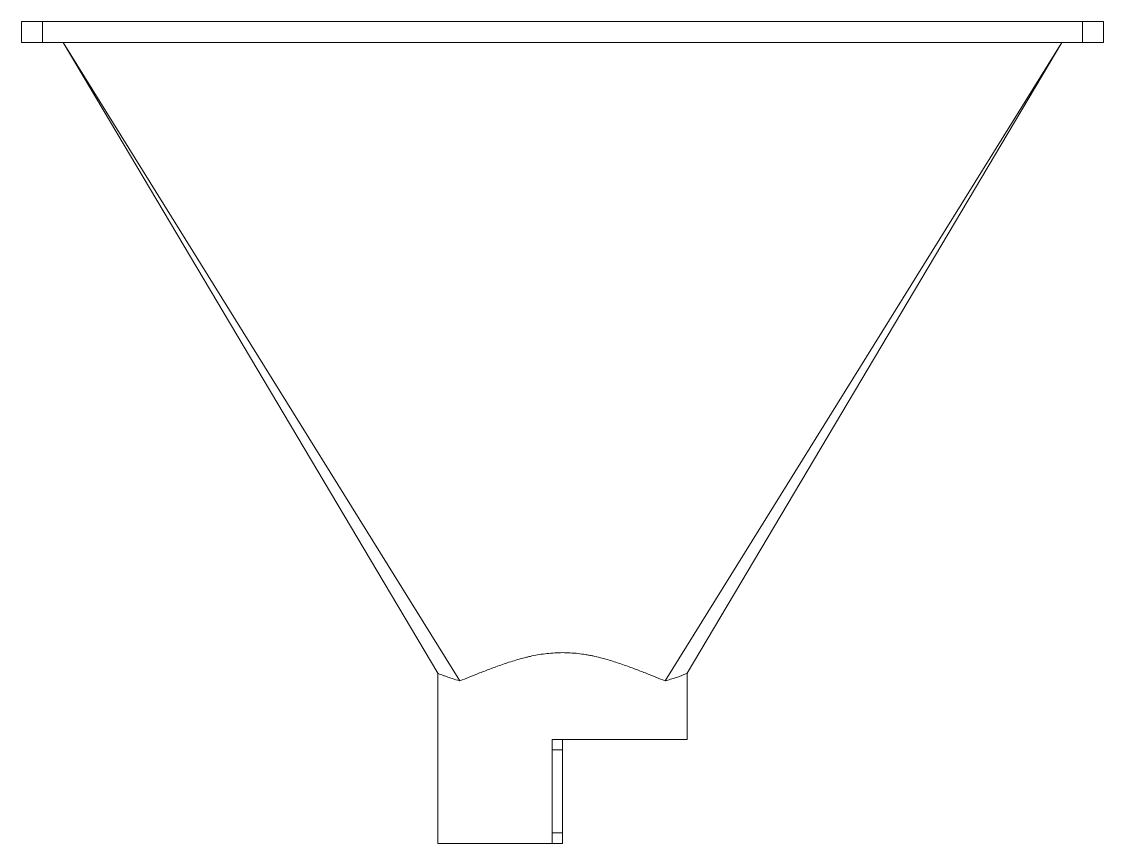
# Paper-space layout '_Left' of a CAD drawing. Header units: millimetres. Extents: x -260 to 260, y -385 to 10.
import ezdxf

# ---------------------------------------------------------------- set-up
doc = ezdxf.new("R2010")
doc.units = ezdxf.units.MM

psp = doc.layouts.new('_Left')

# ---------------------------------------------------------------- linework, layer by layer
at = {"color": 7, "linetype": 'Continuous', "lineweight": 15}
for p, q in [((260, 10), (-260, 10)), ((-260, 0), (-260, 10)), ((-250, 10), (-250, 0)), ((250, 0), (250, 10)), ((260, 10), (260, 0)), ((-260, 0), (260, 0)), ((-240, 0), (-59.98, -303.19)), ((-49.35, -306.89), (-240, 0)), ((240, 0), (49.35, -306.89)), ((59.98, -303.19), (240, 0)), ((-60, -303.18), (-60, -385.01)), ((60, -335.01), (60, -303.18)), ((60, -335.01), (-5, -335.01)), ((-5, -335.01), (-5, -385.01)), ((0, -335.01), (0, -385.01)), ((0, -340.01), (-5, -340.01)), ((-5, -380.01), (0, -380.01)), ((-60, -385.01), (0, -385.01))]:
    psp.add_line(p, q, dxfattribs=at)
for points, knots in [([(-49.35, -306.89), (-47.96, -306.32), (-46.46, -305.73), (-43.29, -304.46), (-41.6, -303.8), (-38.05, -302.41), (-36.18, -301.69), (-32.24, -300.21), (-30.21, -299.48), (-26.01, -298.04), (-23.85, -297.34), (-20.49, -296.36), (-19.35, -296.05), (-17.61, -295.61), (-17.02, -295.47), (-15.85, -295.19), (-15.26, -295.06), (-12.3, -294.43), (-9.89, -294.03), (-6.22, -293.62), (-4.98, -293.51), (-2.49, -293.37), (-1.23, -293.33), (2.52, -293.33), (4.99, -293.48), (8.66, -293.89), (9.87, -294.06), (11.69, -294.36), (12.29, -294.47), (13.49, -294.69), (14.09, -294.81), (17.07, -295.45), (19.37, -296.04), (23.83, -297.33), (25.99, -298.03), (29.15, -299.11), (30.18, -299.48), (32.23, -300.22), (33.23, -300.59), (36.18, -301.69), (38.05, -302.41), (41.61, -303.8), (43.29, -304.46), (46.46, -305.73), (47.96, -306.32), (49.35, -306.89)], [0, 0, 0, 0, 0.0625, 0.0625, 0.125, 0.125, 0.1875, 0.1875, 0.25, 0.25, 0.3125, 0.3125, 0.34375, 0.34375, 0.359375, 0.359375, 0.375, 0.375, 0.4375, 0.4375, 0.46875, 0.46875, 0.5, 0.5, 0.5625, 0.5625, 0.59375, 0.59375, 0.609375, 0.609375, 0.625, 0.625, 0.6875, 0.6875, 0.75, 0.75, 0.78125, 0.78125, 0.8125, 0.8125, 0.875, 0.875, 0.9375, 0.9375, 1, 1, 1, 1]), ([(-59.95, -303.18), (-59.95, -303.19), (-59.94, -303.2), (-59.48, -303.42), (-58.67, -303.76), (-57.47, -304.24), (-55.66, -304.92), (-53.1, -305.81), (-50.6, -306.53), (-49.35, -306.89)], [0, 0, 0, 0, 0.092084, 0.220821, 0.349564, 0.481895, 0.614231, 0.805835, 1, 1, 1, 1]), ([(49.35, -306.89), (50.24, -306.64), (52.02, -306.13), (54.29, -305.39), (56.24, -304.71), (57.79, -304.12), (58.95, -303.65), (59.68, -303.33), (60.02, -303.17), (59.97, -303.17), (59.96, -303.18)], [0, 0, 0, 0, 0.13542, 0.271721, 0.410837, 0.550957, 0.686391, 0.822832, 0.962554, 1, 1, 1, 1])]:
    psp.add_open_spline(points, degree=3, knots=knots, dxfattribs=at)

doc.saveas('drawing.dxf')
